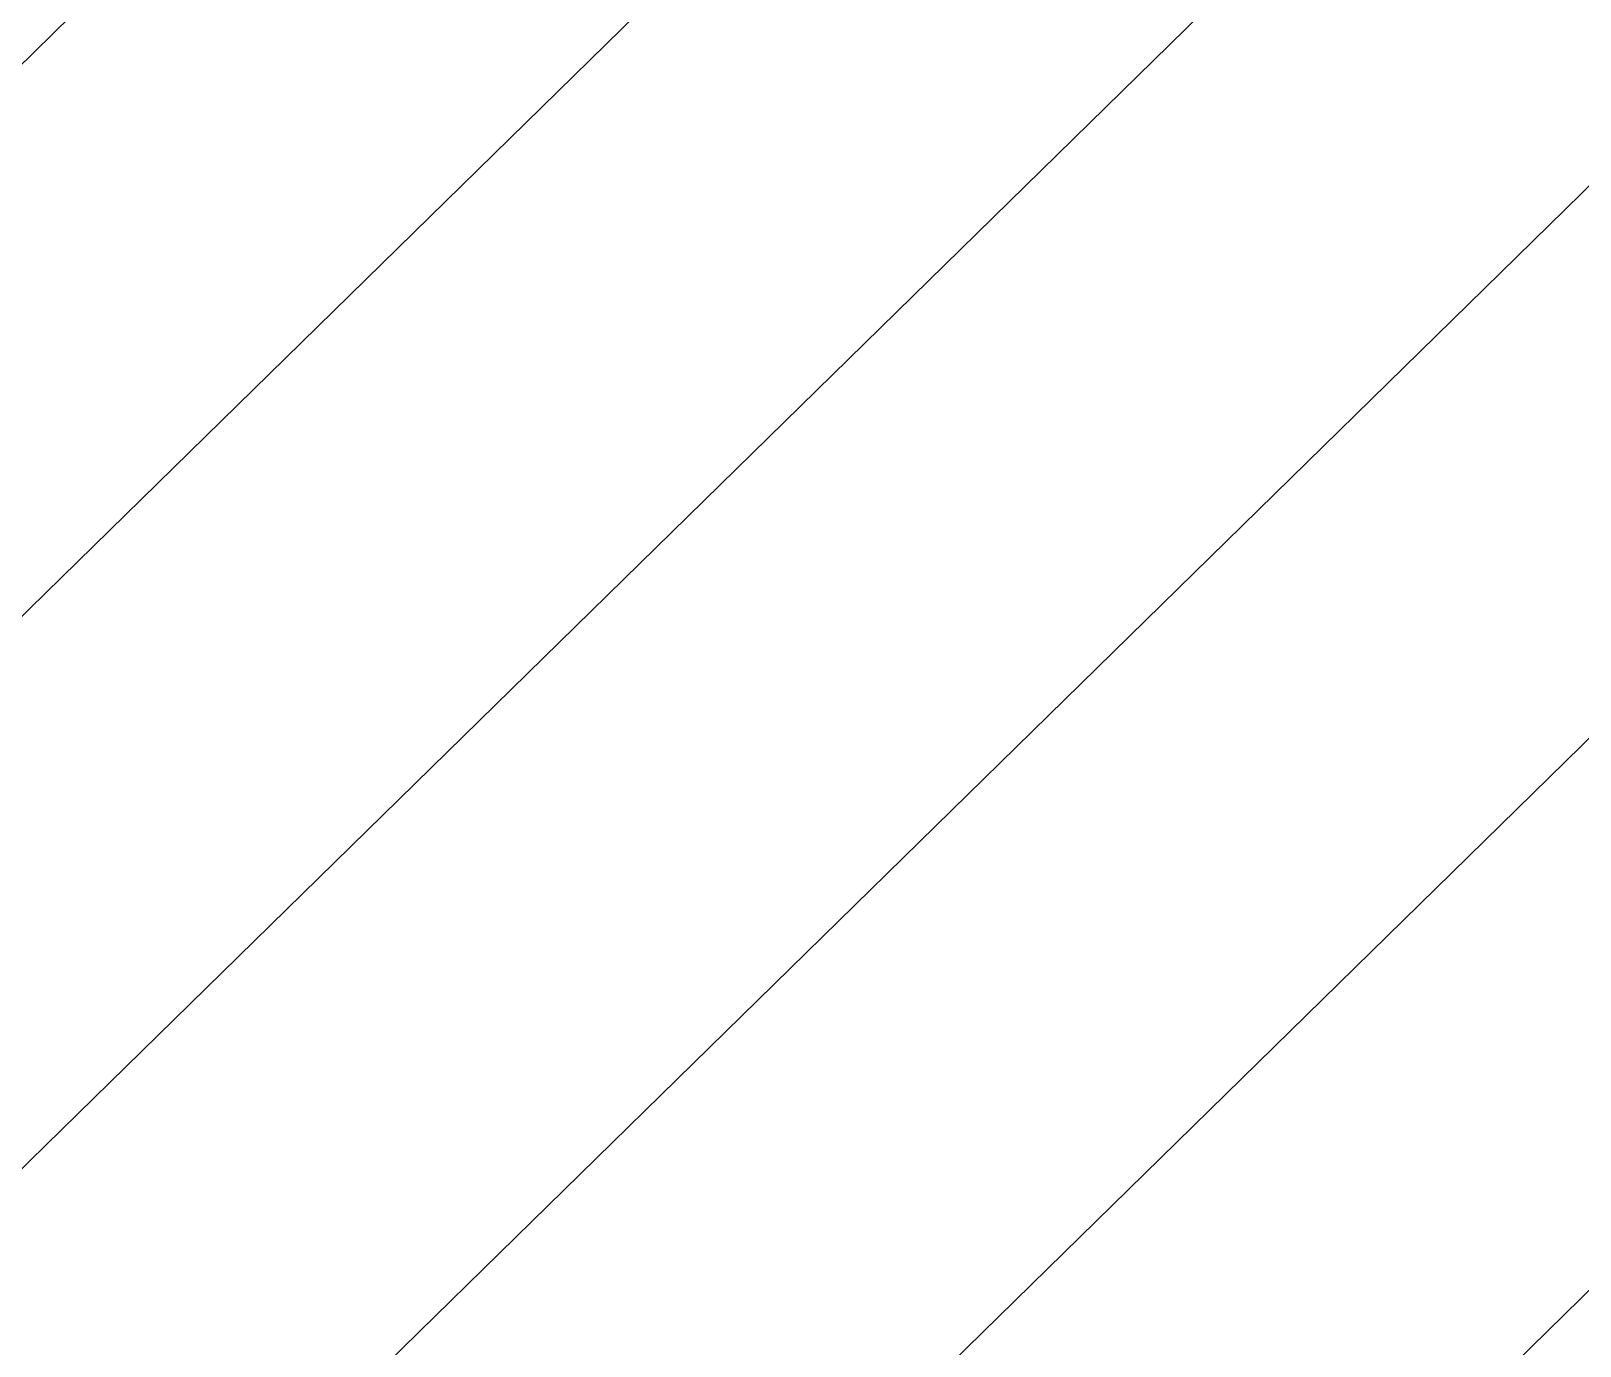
# Model space of a CAD drawing. Extents: x 7084 to 11035, y 13750 to 16729.
# Drawn here: x 8670.437 to 8671.797, y 15518.931 to 15520.085 of the extents above; entities that cross this region are included whole.
import ezdxf

# ---------------------------------------------------------------- set-up
doc = ezdxf.new("R2010")
doc.units = 0
doc.layers.add('Default', color=7, linetype='Continuous')

msp = doc.modelspace()

# ---------------------------------------------------------------- linework, layer by layer
at = {"layer": 'Default'}
for points in [[(8377.6664, 15231.7662), (8496.3069, 15293.8326), (8514.1016, 15292.7691), (8561.0653, 15390.0511), (8609.4536, 15397.4955), (8649.7082, 15454.5229), (8685.6893, 15437.1528), (8742.5262, 15422.3328), (8803.4933, 15460.4372), (8741.0394, 15536.112), (8705.8166, 15501.6192), (8669.8356, 15518.9894), (8705.0584, 15553.4821), (8757.516, 15660.4399), (8832.9934, 15714.1128), (8960.4664, 15744.3038), (8998.2157, 15805.0209), (9111.4635, 15726.7633), (9272.482, 15721.7314), (9363.0548, 15689.8632)], [(8382.697, 15230.9448), (8498.0419, 15291.2872), (8515.3423, 15290.2532), (8562.7886, 15388.5347), (8609.8327, 15395.7722), (8650.5009, 15453.3856), (8685.4825, 15436.4979), (8742.9033, 15421.5257), (8804.4968, 15460.0216), (8741.4013, 15536.4739), (8705.8166, 15501.6267), (8670.835, 15518.5143), (8706.4197, 15553.3615), (8757.4202, 15657.3483), (8833.673, 15711.5726), (8962.4557, 15742.0737), (8999.1564, 15801.1043), (9109.2584, 15725.0205), (9271.9312, 15719.9369)], [(8513.688, 15293.6077), (8560.4909, 15390.5566), (8609.3272, 15398.0699), (8649.444, 15454.902), (8685.7582, 15437.371), (8742.4004, 15422.6019), (8803.1588, 15460.5758), (8740.9188, 15535.9914), (8705.8166, 15501.6167), (8669.5024, 15519.1477), (8704.6046, 15553.5224), (8757.5479, 15661.4705), (8832.7668, 15714.9596), (8959.8033, 15745.0472)], [(8379.3432, 15231.4924), (8496.8853, 15292.9841), (8514.5152, 15291.9305), (8561.6398, 15389.5456), (8609.58, 15396.921), (8649.9725, 15454.1438), (8685.6203, 15436.9345), (8742.6519, 15422.0638), (8803.8278, 15460.2987), (8741.16, 15536.2326), (8705.8166, 15501.6217), (8670.1687, 15518.831), (8705.5121, 15553.4419), (8757.484, 15659.4094), (8833.2199, 15713.2661), (8961.1295, 15743.5605)], [(8804.1623, 15460.1602), (8741.2806, 15536.3532), (8705.8166, 15501.6242), (8670.5019, 15518.6727), (8705.9659, 15553.4017), (8757.4521, 15658.3788), (8833.4465, 15712.4193), (8961.7926, 15742.8171)], [(8705.8166, 15501.6292), (8671.1682, 15518.356), (8706.8735, 15553.3213), (8757.3882, 15656.3177), (8833.8996, 15710.7258), (8963.1188, 15741.3304)]]:
    msp.add_lwpolyline(points, dxfattribs=at)

doc.saveas('drawing.dxf')
